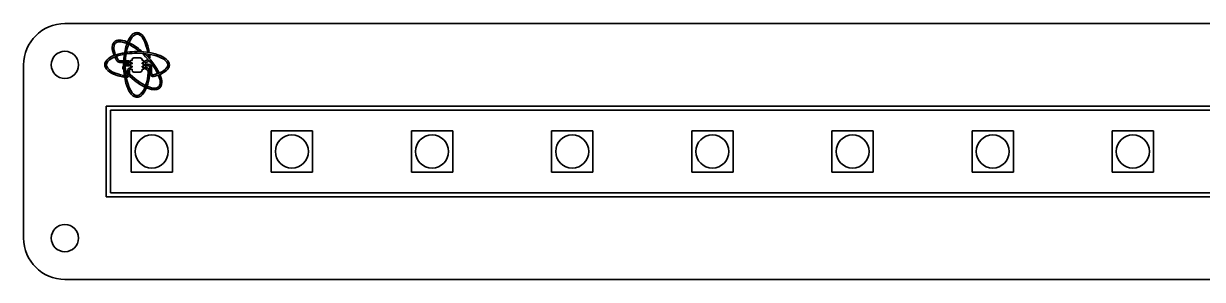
# Model space of a CAD drawing. Extents: x 241 to 1434, y 190 to 710.
# Drawn here: x 447.3 to 589.9, y 405 to 436 of the extents above; entities that cross this region are included whole.
import ezdxf

# ---------------------------------------------------------------- set-up
doc = ezdxf.new("R2010")
doc.units = 0

msp = doc.modelspace()

# ---------------------------------------------------------------- linework, layer by layer
at = {"color": 7, "lineweight": 35}
for p, q in [((452.32, 435.97), (736.68, 435.97)), ((452.32, 435.97), (736.68, 435.97)), ((447.32, 430.97), (447.32, 410.03)), ((447.32, 430.97), (447.32, 410.03)), ((705.67, 426), (457.32, 426)), ((705.67, 426), (457.32, 426)), ((457.82, 425.5), (705.17, 425.5)), ((457.32, 415), (705.67, 415)), ((457.32, 415), (705.67, 415)), ((705.17, 415.5), (457.82, 415.5)), ((736.68, 405.03), (452.32, 405.03)), ((736.68, 405.03), (452.32, 405.03))]:
    msp.add_line(p, q, dxfattribs=at)
at = {"color": 7, "lineweight": 35, "ltscale": 0.004982}
for p, q in [((459.72, 433.59), (459.79, 433.78)), ((459.72, 433.59), (459.79, 433.78)), ((458.23, 432.23), (458.41, 432.3)), ((458.23, 432.23), (458.41, 432.3))]:
    msp.add_line(p, q, dxfattribs=at)
at = {"color": 7, "lineweight": 35, "ltscale": 0.005042}
msp.add_line((460.16, 433.61), (460.09, 433.42), dxfattribs=at)
msp.add_line((460.16, 433.61), (460.09, 433.42), dxfattribs=at)
at = {"color": 7, "lineweight": 35, "ltscale": 0.005262}
msp.add_line((459.86, 432.51), (459.82, 432.3), dxfattribs=at)
msp.add_line((459.86, 432.51), (459.82, 432.3), dxfattribs=at)
at = {"color": 7, "lineweight": 35, "ltscale": 0.0043}
msp.add_line((462.18, 432.11), (462.05, 432.23), dxfattribs=at)
msp.add_line((462.18, 432.11), (462.05, 432.23), dxfattribs=at)
at = {"color": 7, "lineweight": 35, "ltscale": 0.004002}
msp.add_line((462.37, 432.19), (462.39, 432.03), dxfattribs=at)
msp.add_line((462.37, 432.19), (462.39, 432.03), dxfattribs=at)
at = {"color": 7, "lineweight": 35, "ltscale": 0.004983}
msp.add_line((458.58, 431.92), (458.39, 431.85), dxfattribs=at)
msp.add_line((458.58, 431.92), (458.39, 431.85), dxfattribs=at)
at = {"color": 7, "lineweight": 35, "ltscale": 0.00941}
msp.add_line((459.35, 431.47), (458.97, 431.47), dxfattribs=at)
msp.add_line((459.35, 431.47), (458.97, 431.47), dxfattribs=at)
at = {"color": 7, "lineweight": 35, "ltscale": 0.009282}
msp.add_line((458.97, 431.27), (459.34, 431.27), dxfattribs=at)
msp.add_line((458.97, 431.27), (459.34, 431.27), dxfattribs=at)
at = {"color": 7, "lineweight": 35, "ltscale": 0.004994}
msp.add_line((459.34, 431.27), (459.35, 431.47), dxfattribs=at)
msp.add_line((459.34, 431.27), (459.35, 431.47), dxfattribs=at)
at = {"color": 7, "lineweight": 35, "ltscale": 0.000898742}
msp.add_line((459.76, 431.07), (459.72, 431.06), dxfattribs=at)
msp.add_line((459.76, 431.07), (459.72, 431.06), dxfattribs=at)
at = {"color": 7, "lineweight": 35, "ltscale": 0.004993}
msp.add_line((459.72, 431.06), (459.72, 430.86), dxfattribs=at)
msp.add_line((459.72, 431.06), (459.72, 430.86), dxfattribs=at)
at = {"color": 7, "lineweight": 35, "ltscale": 0.009218}
msp.add_line((460.1, 431.46), (459.73, 431.46), dxfattribs=at)
msp.add_line((460.1, 431.46), (459.73, 431.46), dxfattribs=at)
at = {"color": 7, "lineweight": 35, "ltscale": 0.009474}
msp.add_line((459.73, 431.26), (460.11, 431.26), dxfattribs=at)
msp.add_line((459.73, 431.26), (460.11, 431.26), dxfattribs=at)
at = {"color": 7, "lineweight": 35, "ltscale": 0.008706}
for p, q in [((460.11, 431.07), (459.76, 431.07)), ((460.11, 431.07), (459.76, 431.07)), ((459.76, 430.87), (460.11, 430.87)), ((459.76, 430.87), (460.11, 430.87))]:
    msp.add_line(p, q, dxfattribs=at)
at = {"color": 7, "lineweight": 35, "ltscale": 0.001033}
for p, q in [((460.1, 431.42), (460.1, 431.46)), ((460.1, 431.42), (460.1, 431.46)), ((460.1, 431.03), (460.11, 431.07)), ((460.1, 431.03), (460.11, 431.07)), ((461.98, 430.91), (461.97, 430.87)), ((461.98, 430.91), (461.97, 430.87)), ((461.98, 431.3), (461.98, 431.26)), ((461.98, 431.3), (461.98, 431.26))]:
    msp.add_line(p, q, dxfattribs=at)
at = {"color": 7, "lineweight": 35, "ltscale": 0.002944}
for p, q in [((460.1, 431.3), (460.1, 431.42)), ((460.1, 431.3), (460.1, 431.42)), ((460.1, 430.91), (460.1, 431.03)), ((460.1, 430.91), (460.1, 431.03)), ((461.98, 431.42), (461.98, 431.3)), ((461.98, 431.42), (461.98, 431.3)), ((461.98, 431.03), (461.98, 430.91)), ((461.98, 431.03), (461.98, 430.91))]:
    msp.add_line(p, q, dxfattribs=at)
at = {"color": 7, "lineweight": 35, "ltscale": 0.001472}
for p, q in [((460.19, 431.42), (460.19, 431.36)), ((460.19, 431.42), (460.19, 431.36)), ((460.19, 431.36), (460.19, 431.3)), ((460.19, 431.36), (460.19, 431.3)), ((460.19, 431.02), (460.19, 430.96)), ((460.19, 431.02), (460.19, 430.96)), ((460.19, 430.96), (460.19, 430.91)), ((460.19, 430.96), (460.19, 430.91)), ((460.19, 430.63), (460.19, 430.57)), ((460.19, 430.63), (460.19, 430.57)), ((461.88, 431.36), (461.88, 431.42)), ((461.88, 431.36), (461.88, 431.42)), ((461.88, 431.3), (461.88, 431.36)), ((461.88, 431.3), (461.88, 431.36)), ((461.88, 430.96), (461.88, 431.02)), ((461.88, 430.96), (461.88, 431.02)), ((461.88, 430.91), (461.88, 430.96)), ((461.88, 430.91), (461.88, 430.96)), ((461.88, 430.57), (461.88, 430.63)), ((461.88, 430.57), (461.88, 430.63)), ((460.19, 430.57), (460.19, 430.51)), ((460.19, 430.57), (460.19, 430.51)), ((461.88, 430.51), (461.88, 430.57)), ((461.88, 430.51), (461.88, 430.57))]:
    msp.add_line(p, q, dxfattribs=at)
at = {"color": 7, "lineweight": 35, "ltscale": 0.002945}
for p, q in [((460.38, 431.49), (460.26, 431.49)), ((460.38, 431.49), (460.26, 431.49)), ((460.26, 431.23), (460.38, 431.23)), ((460.26, 431.23), (460.38, 431.23)), ((460.38, 431.09), (460.26, 431.09)), ((460.38, 431.09), (460.26, 431.09)), ((460.26, 430.83), (460.38, 430.83)), ((460.26, 430.83), (460.38, 430.83)), ((460.38, 430.7), (460.26, 430.7)), ((460.38, 430.7), (460.26, 430.7)), ((461.81, 431.49), (461.69, 431.49)), ((461.81, 431.49), (461.69, 431.49)), ((461.69, 431.23), (461.81, 431.23)), ((461.69, 431.23), (461.81, 431.23)), ((461.81, 431.09), (461.69, 431.09)), ((461.81, 431.09), (461.69, 431.09)), ((461.69, 430.83), (461.81, 430.83)), ((461.69, 430.83), (461.81, 430.83)), ((461.81, 430.7), (461.69, 430.7)), ((461.81, 430.7), (461.69, 430.7)), ((461.98, 430.63), (461.98, 430.51)), ((461.98, 430.63), (461.98, 430.51)), ((460.26, 430.44), (460.38, 430.44)), ((460.26, 430.44), (460.38, 430.44)), ((461.69, 430.44), (461.81, 430.44)), ((461.69, 430.44), (461.81, 430.44))]:
    msp.add_line(p, q, dxfattribs=at)
at = {"color": 7, "lineweight": 35, "ltscale": 0.001408}
for p, q in [((460.44, 431.49), (460.38, 431.49)), ((460.44, 431.49), (460.38, 431.49)), ((460.38, 431.23), (460.44, 431.23)), ((460.38, 431.23), (460.44, 431.23)), ((460.44, 431.09), (460.38, 431.09)), ((460.44, 431.09), (460.38, 431.09)), ((460.38, 430.83), (460.44, 430.83)), ((460.38, 430.83), (460.44, 430.83)), ((460.44, 430.7), (460.38, 430.7)), ((460.44, 430.7), (460.38, 430.7)), ((461.69, 431.49), (461.64, 431.49)), ((461.69, 431.49), (461.64, 431.49)), ((461.64, 431.23), (461.69, 431.23)), ((461.64, 431.23), (461.69, 431.23)), ((461.69, 431.09), (461.64, 431.09)), ((461.69, 431.09), (461.64, 431.09)), ((461.64, 430.83), (461.69, 430.83)), ((461.64, 430.83), (461.69, 430.83)), ((461.69, 430.7), (461.64, 430.7)), ((461.69, 430.7), (461.64, 430.7)), ((460.38, 430.44), (460.44, 430.44)), ((460.38, 430.44), (460.44, 430.44)), ((461.64, 430.44), (461.69, 430.44)), ((461.64, 430.44), (461.69, 430.44))]:
    msp.add_line(p, q, dxfattribs=at)
at = {"color": 7, "lineweight": 35, "ltscale": 0.003072}
for p, q in [((460.44, 431.61), (460.44, 431.49)), ((460.44, 431.61), (460.44, 431.49)), ((461.64, 431.49), (461.64, 431.61)), ((461.64, 431.49), (461.64, 431.61)), ((460.44, 430.44), (460.44, 430.32)), ((460.44, 430.44), (460.44, 430.32)), ((461.64, 430.32), (461.64, 430.44)), ((461.64, 430.32), (461.64, 430.44))]:
    msp.add_line(p, q, dxfattribs=at)
at = {"color": 7, "lineweight": 35, "ltscale": 0.003329}
for p, q in [((460.44, 431.23), (460.44, 431.09)), ((460.44, 431.23), (460.44, 431.09)), ((460.44, 430.83), (460.44, 430.7)), ((460.44, 430.83), (460.44, 430.7)), ((461.64, 431.09), (461.64, 431.23)), ((461.64, 431.09), (461.64, 431.23)), ((461.64, 430.7), (461.64, 430.83)), ((461.64, 430.7), (461.64, 430.83))]:
    msp.add_line(p, q, dxfattribs=at)
at = {"color": 7, "lineweight": 35, "ltscale": 0.01946}
for p, q in [((461.43, 431.82), (460.65, 431.82)), ((461.43, 431.82), (460.65, 431.82)), ((460.65, 430.11), (461.43, 430.11)), ((460.65, 430.11), (461.43, 430.11))]:
    msp.add_line(p, q, dxfattribs=at)
at = {"color": 7, "lineweight": 35, "ltscale": 0.010626}
for p, q in [((462.4, 431.07), (461.97, 431.07)), ((462.4, 431.07), (461.97, 431.07)), ((461.97, 430.87), (462.4, 430.87)), ((461.97, 430.87), (462.4, 430.87))]:
    msp.add_line(p, q, dxfattribs=at)
at = {"color": 7, "lineweight": 35, "ltscale": 0.000640106}
msp.add_line((462, 430.68), (461.97, 430.68), dxfattribs=at)
msp.add_line((462, 430.68), (461.97, 430.68), dxfattribs=at)
at = {"color": 7, "lineweight": 35, "ltscale": 0.000576019}
for p, q in [((462, 431.46), (461.98, 431.46)), ((462, 431.46), (461.98, 431.46)), ((461.98, 431.26), (462, 431.26)), ((461.98, 431.26), (462, 431.26))]:
    msp.add_line(p, q, dxfattribs=at)
at = {"color": 7, "lineweight": 35, "ltscale": 0.007656}
msp.add_line((462.39, 432.03), (462.6, 431.8), dxfattribs=at)
msp.add_line((462.39, 432.03), (462.6, 431.8), dxfattribs=at)
at = {"color": 7, "lineweight": 35, "ltscale": 0.005889}
msp.add_line((462.6, 430.66), (462.6, 430.42), dxfattribs=at)
msp.add_line((462.6, 430.66), (462.6, 430.42), dxfattribs=at)
at = {"color": 7, "lineweight": 35, "ltscale": 0.016836}
msp.add_line((462.8, 429.99), (462.8, 430.66), dxfattribs=at)
msp.add_line((462.8, 429.99), (462.8, 430.66), dxfattribs=at)
at = {"color": 7, "lineweight": 35, "ltscale": 0.005325}
msp.add_line((459.43, 429.49), (459.4, 429.7), dxfattribs=at)
msp.add_line((459.43, 429.49), (459.4, 429.7), dxfattribs=at)
at = {"color": 7, "lineweight": 35, "ltscale": 0.002808}
msp.add_line((459.82, 430.19), (459.75, 430.28), dxfattribs=at)
msp.add_line((459.82, 430.19), (459.75, 430.28), dxfattribs=at)
at = {"color": 7, "lineweight": 35, "ltscale": 0.001675}
msp.add_line((459.78, 429.95), (459.82, 429.9), dxfattribs=at)
msp.add_line((459.78, 429.95), (459.82, 429.9), dxfattribs=at)
at = {"color": 7, "lineweight": 35, "ltscale": 0.007233}
msp.add_line((459.82, 429.9), (459.82, 430.19), dxfattribs=at)
msp.add_line((459.82, 429.9), (459.82, 430.19), dxfattribs=at)
at = {"color": 7, "lineweight": 35, "ltscale": 0.010242}
for p, q in [((459.92, 430.27), (459.92, 429.86)), ((459.92, 430.27), (459.92, 429.86)), ((460.12, 429.86), (460.12, 430.27)), ((460.12, 429.86), (460.12, 430.27))]:
    msp.add_line(p, q, dxfattribs=at)
at = {"color": 7, "lineweight": 35, "ltscale": 0.002305}
msp.add_line((460.1, 430.51), (460.1, 430.6), dxfattribs=at)
msp.add_line((460.1, 430.51), (460.1, 430.6), dxfattribs=at)
at = {"color": 7, "lineweight": 35, "ltscale": 0.00083407}
msp.add_line((461.98, 430.51), (461.98, 430.48), dxfattribs=at)
msp.add_line((461.98, 430.51), (461.98, 430.48), dxfattribs=at)
at = {"color": 7, "lineweight": 35, "ltscale": 0.000511932}
msp.add_line((461.98, 430.48), (462, 430.48), dxfattribs=at)
msp.add_line((461.98, 430.48), (462, 430.48), dxfattribs=at)
at = {"color": 7, "lineweight": 35, "ltscale": 0.005995}
msp.add_line((462.69, 430), (462.67, 429.76), dxfattribs=at)
msp.add_line((462.69, 430), (462.67, 429.76), dxfattribs=at)
at = {"color": 7, "lineweight": 35, "ltscale": 0.275}
msp.add_line((457.32, 426), (457.32, 415), dxfattribs=at)
msp.add_line((457.32, 426), (457.32, 415), dxfattribs=at)
at = {"color": 7, "lineweight": 35, "ltscale": 0.25}
msp.add_line((457.82, 425.5), (457.82, 415.5), dxfattribs=at)
at = {"color": 7, "lineweight": 35, "ltscale": 0.125}
for p, q in [((460.32, 423), (465.32, 423)), ((460.32, 423), (460.32, 418)), ((465.32, 418), (465.32, 423)), ((477.27, 423), (482.27, 423)), ((477.27, 423), (477.27, 418)), ((482.27, 418), (482.27, 423)), ((494.22, 423), (499.22, 423)), ((494.22, 423), (494.22, 418)), ((499.22, 418), (499.22, 423)), ((511.18, 423), (516.18, 423)), ((511.18, 423), (511.18, 418)), ((516.18, 418), (516.18, 423)), ((528.13, 423), (533.13, 423)), ((528.13, 423), (528.13, 418)), ((533.13, 418), (533.13, 423)), ((545.09, 423), (550.09, 423)), ((545.09, 423), (545.09, 418)), ((550.09, 418), (550.09, 423)), ((562.04, 423), (567.04, 423)), ((562.04, 423), (562.04, 418)), ((567.04, 418), (567.04, 423)), ((578.99, 423), (583.99, 423)), ((578.99, 423), (578.99, 418)), ((583.99, 418), (583.99, 423)), ((465.32, 418), (460.32, 418)), ((482.27, 418), (477.27, 418)), ((499.22, 418), (494.22, 418)), ((516.18, 418), (511.18, 418)), ((533.13, 418), (528.13, 418)), ((550.09, 418), (545.09, 418)), ((567.04, 418), (562.04, 418)), ((583.99, 418), (578.99, 418))]:
    msp.add_line(p, q, dxfattribs=at)
at = {"color": 7, "lineweight": 35}
for points in [[(458.27, 433.74), (458.15, 433.57), (458.07, 433.36), (458.04, 433.12), (458.05, 432.93), (458.08, 432.71), (458.14, 432.48), (458.23, 432.23)], [(458.27, 433.74), (458.15, 433.57), (458.07, 433.36), (458.04, 433.12), (458.05, 432.93), (458.08, 432.71), (458.14, 432.48), (458.23, 432.23)], [(458.41, 432.3), (458.28, 432.71), (458.25, 432.9), (458.24, 433.08), (458.26, 433.28), (458.32, 433.46), (458.41, 433.59), (458.55, 433.69), (458.72, 433.75), (458.93, 433.77), (459.1, 433.76), (459.29, 433.72), (459.72, 433.59)], [(458.41, 432.3), (458.28, 432.71), (458.25, 432.9), (458.24, 433.08), (458.26, 433.28), (458.32, 433.46), (458.41, 433.59), (458.55, 433.69), (458.72, 433.75), (458.93, 433.77), (459.1, 433.76), (459.29, 433.72), (459.72, 433.59)], [(461.04, 434.88), (460.92, 434.87), (460.8, 434.84), (460.67, 434.79), (460.55, 434.71), (460.33, 434.5), (460.13, 434.22), (460.01, 434.01), (459.9, 433.78), (459.79, 433.49), (459.69, 433.17), (459.55, 432.51), (459.45, 431.77), (459.42, 430.97)], [(461.04, 434.88), (460.92, 434.87), (460.8, 434.84), (460.67, 434.79), (460.55, 434.71), (460.33, 434.5), (460.13, 434.22), (460.01, 434.01), (459.9, 433.78), (459.79, 433.49), (459.69, 433.17), (459.55, 432.51), (459.45, 431.77), (459.42, 430.97)], [(459.62, 430.97), (459.66, 431.81), (459.77, 432.59), (459.85, 432.95), (459.95, 433.29), (460.05, 433.59), (460.16, 433.85), (460.35, 434.2), (460.46, 434.34), (460.57, 434.46), (460.72, 434.58), (460.88, 434.66), (461.04, 434.68)], [(459.62, 430.97), (459.66, 431.81), (459.77, 432.59), (459.85, 432.95), (459.95, 433.29), (460.05, 433.59), (460.16, 433.85), (460.35, 434.2), (460.46, 434.34), (460.57, 434.46), (460.72, 434.58), (460.88, 434.66), (461.04, 434.68)], [(462.5, 432.62), (462.35, 433.26), (462.15, 433.82), (462.04, 434.06), (461.91, 434.27), (461.78, 434.45), (461.65, 434.6), (461.45, 434.75), (461.25, 434.85), (461.04, 434.88)], [(462.5, 432.62), (462.35, 433.26), (462.15, 433.82), (462.04, 434.06), (461.91, 434.27), (461.78, 434.45), (461.65, 434.6), (461.45, 434.75), (461.25, 434.85), (461.04, 434.88)], [(461.04, 434.68), (461.14, 434.67), (461.25, 434.64), (461.45, 434.52), (461.64, 434.32), (461.82, 434.05), (461.98, 433.72), (462.12, 433.33), (462.21, 433), (462.29, 432.65)], [(461.04, 434.68), (461.14, 434.67), (461.25, 434.64), (461.45, 434.52), (461.64, 434.32), (461.82, 434.05), (461.98, 433.72), (462.12, 433.33), (462.21, 433), (462.29, 432.65)], [(459.39, 432.44), (458.75, 432.29), (458.2, 432.09), (457.96, 431.98), (457.74, 431.85), (457.56, 431.72), (457.41, 431.59), (457.26, 431.39), (457.16, 431.19), (457.13, 430.97)], [(459.39, 432.44), (458.75, 432.29), (458.2, 432.09), (457.96, 431.98), (457.74, 431.85), (457.56, 431.72), (457.41, 431.59), (457.26, 431.39), (457.16, 431.19), (457.13, 430.97)], [(457.33, 430.97), (457.34, 431.08), (457.37, 431.18), (457.49, 431.38), (457.7, 431.57), (457.89, 431.71), (458.13, 431.83), (458.39, 431.95), (458.69, 432.05), (459.01, 432.15), (459.36, 432.22)], [(457.33, 430.97), (457.34, 431.08), (457.37, 431.18), (457.49, 431.38), (457.7, 431.57), (457.89, 431.71), (458.13, 431.83), (458.39, 431.95), (458.69, 432.05), (459.01, 432.15), (459.36, 432.22)], [(464.95, 430.97), (464.94, 431.09), (464.91, 431.2), (464.86, 431.33), (464.78, 431.45), (464.57, 431.67), (464.29, 431.87), (464.08, 431.99), (463.85, 432.1), (463.56, 432.21), (463.24, 432.31), (462.58, 432.46), (461.84, 432.55), (461.04, 432.58)], [(464.95, 430.97), (464.94, 431.09), (464.91, 431.2), (464.86, 431.33), (464.78, 431.45), (464.57, 431.67), (464.29, 431.87), (464.08, 431.99), (463.85, 432.1), (463.56, 432.21), (463.24, 432.31), (462.58, 432.46), (461.84, 432.55), (461.04, 432.58)], [(461.04, 432.38), (461.88, 432.34), (462.65, 432.23), (463.02, 432.15), (463.36, 432.06), (463.66, 431.96), (463.92, 431.84), (464.27, 431.65), (464.41, 431.55), (464.53, 431.44), (464.65, 431.29), (464.73, 431.13), (464.75, 430.97)], [(461.04, 432.38), (461.88, 432.34), (462.65, 432.23), (463.02, 432.15), (463.36, 432.06), (463.66, 431.96), (463.92, 431.84), (464.27, 431.65), (464.41, 431.55), (464.53, 431.44), (464.65, 431.29), (464.73, 431.13), (464.75, 430.97)], [(463.69, 430.09), (463.41, 430.58), (463.07, 431.08), (462.65, 431.6), (462.18, 432.11)], [(463.69, 430.09), (463.41, 430.58), (463.07, 431.08), (462.65, 431.6), (462.18, 432.11)], [(457.13, 430.97), (457.14, 430.85), (457.17, 430.73), (457.29, 430.5), (457.49, 430.28), (457.75, 430.08), (457.97, 429.96), (458.21, 429.85), (458.77, 429.65), (459.43, 429.49)], [(457.13, 430.97), (457.14, 430.85), (457.17, 430.73), (457.29, 430.5), (457.49, 430.28), (457.75, 430.08), (457.97, 429.96), (458.21, 429.85), (458.77, 429.65), (459.43, 429.49)], [(459.4, 429.7), (459.04, 429.78), (458.7, 429.88), (458.3, 430.02), (457.97, 430.18), (457.69, 430.36), (457.49, 430.56), (457.37, 430.76), (457.34, 430.86), (457.33, 430.97)], [(459.4, 429.7), (459.04, 429.78), (458.7, 429.88), (458.3, 430.02), (457.97, 430.18), (457.69, 430.36), (457.49, 430.56), (457.37, 430.76), (457.34, 430.86), (457.33, 430.97)], [(459.42, 430.97), (459.46, 430.17), (459.55, 429.43), (459.7, 428.77), (459.8, 428.45), (459.91, 428.15), (460.02, 427.92), (460.13, 427.72), (460.33, 427.44), (460.55, 427.23), (460.68, 427.15), (460.8, 427.1), (460.92, 427.07), (461.04, 427.06)], [(459.42, 430.97), (459.46, 430.17), (459.55, 429.43), (459.7, 428.77), (459.8, 428.45), (459.91, 428.15), (460.02, 427.92), (460.13, 427.72), (460.33, 427.44), (460.55, 427.23), (460.68, 427.15), (460.8, 427.1), (460.92, 427.07), (461.04, 427.06)], [(461.04, 427.26), (460.88, 427.28), (460.72, 427.36), (460.57, 427.48), (460.46, 427.6), (460.35, 427.74), (460.16, 428.08), (460.05, 428.35), (459.95, 428.65), (459.85, 428.99), (459.77, 429.35), (459.66, 430.13), (459.62, 430.97)], [(461.04, 427.26), (460.88, 427.28), (460.72, 427.36), (460.57, 427.48), (460.46, 427.6), (460.35, 427.74), (460.16, 428.08), (460.05, 428.35), (459.95, 428.65), (459.85, 428.99), (459.77, 429.35), (459.66, 430.13), (459.62, 430.97)], [(462.04, 431.97), (462.49, 431.48), (462.89, 430.98), (463.23, 430.49), (463.49, 430.02)], [(462.04, 431.97), (462.49, 431.48), (462.89, 430.98), (463.23, 430.49), (463.49, 430.02)], [(464.75, 430.97), (464.72, 430.78), (464.62, 430.6), (464.45, 430.43), (464.3, 430.31), (464.12, 430.19), (463.89, 430.07), (463.63, 429.96), (463.05, 429.78)], [(464.75, 430.97), (464.72, 430.78), (464.62, 430.6), (464.45, 430.43), (464.3, 430.31), (464.12, 430.19), (463.89, 430.07), (463.63, 429.96), (463.05, 429.78)], [(463.1, 429.59), (463.43, 429.69), (463.74, 429.79), (464.01, 429.91), (464.25, 430.04), (464.55, 430.25), (464.77, 430.47), (464.85, 430.6), (464.91, 430.72), (464.94, 430.84), (464.95, 430.97)], [(463.1, 429.59), (463.43, 429.69), (463.74, 429.79), (464.01, 429.91), (464.25, 430.04), (464.55, 430.25), (464.77, 430.47), (464.85, 430.6), (464.91, 430.72), (464.94, 430.84), (464.95, 430.97)], [(460.14, 429.6), (460.74, 429.08), (461.33, 428.66), (461.9, 428.33)], [(460.14, 429.6), (460.74, 429.08), (461.33, 428.66), (461.9, 428.33)], [(461.97, 428.52), (461.4, 428.85), (460.8, 429.29), (460.21, 429.8)], [(461.97, 428.52), (461.4, 428.85), (460.8, 429.29), (460.21, 429.8)], [(462.4, 430.03), (462.29, 429.27), (462.21, 428.92), (462.12, 428.6), (461.97, 428.21), (461.81, 427.88), (461.63, 427.62), (461.44, 427.42), (461.24, 427.3), (461.14, 427.27), (461.04, 427.26)], [(462.4, 430.03), (462.29, 429.27), (462.21, 428.92), (462.12, 428.6), (461.97, 428.21), (461.81, 427.88), (461.63, 427.62), (461.44, 427.42), (461.24, 427.3), (461.14, 427.27), (461.04, 427.26)], [(461.04, 427.06), (461.16, 427.07), (461.28, 427.1), (461.5, 427.21), (461.72, 427.4), (461.91, 427.66), (462.04, 427.87), (462.15, 428.11), (462.35, 428.65), (462.5, 429.29), (462.6, 430.01)], [(461.04, 427.06), (461.16, 427.07), (461.28, 427.1), (461.5, 427.21), (461.72, 427.4), (461.91, 427.66), (462.04, 427.87), (462.15, 428.11), (462.35, 428.65), (462.5, 429.29), (462.6, 430.01)], [(463.65, 429.66), (463.79, 429.25), (463.83, 429.05), (463.84, 428.88), (463.82, 428.67), (463.76, 428.49), (463.66, 428.34)], [(463.65, 429.66), (463.79, 429.25), (463.83, 429.05), (463.84, 428.88), (463.82, 428.67), (463.76, 428.49), (463.66, 428.34)], [(463.81, 428.2), (463.93, 428.38), (464.01, 428.59), (464.04, 428.83), (464.03, 429.03), (464, 429.24), (463.93, 429.48), (463.84, 429.74)], [(463.81, 428.2), (463.93, 428.38), (464.01, 428.59), (464.04, 428.83), (464.03, 429.03), (464, 429.24), (463.93, 429.48), (463.84, 429.74)], [(462.28, 428.16), (462.54, 428.07), (462.78, 428.01), (462.99, 427.98), (463.18, 427.97), (463.42, 428), (463.63, 428.07), (463.81, 428.2)], [(462.28, 428.16), (462.54, 428.07), (462.78, 428.01), (462.99, 427.98), (463.18, 427.97), (463.42, 428), (463.63, 428.07), (463.81, 428.2)]]:
    msp.add_lwpolyline(points, dxfattribs=at)
for centre, radius in [((452.32, 430.97), 1.65), ((452.32, 430.97), 1.65), ((462.82, 420.5), 2), ((479.77, 420.5), 2), ((496.72, 420.5), 2), ((513.68, 420.5), 2), ((530.63, 420.5), 2), ((547.59, 420.5), 2), ((564.54, 420.5), 2), ((581.49, 420.5), 2), ((452.32, 410.03), 1.65), ((452.32, 410.03), 1.65)]:
    msp.add_circle(centre, radius, dxfattribs=at)
for centre, radius, start, end in [((452.32, 430.97), 5, 90, 180), ((452.32, 430.97), 5, 90, 180), ((464.55, 431.64), 5.23, 171.2406, 173.5916), ((464.55, 431.64), 5.23, 171.2406, 173.5916), ((461.02, 423.55), 8.83, 89.8619, 97.796), ((461.02, 423.55), 8.83, 89.8619, 97.796), ((461.02, 423.44), 9.14, 89.8563, 97.2927), ((461.02, 423.44), 9.14, 89.8563, 97.2927), ((456.9, 427.27), 6.93, 51.1803, 62.6071), ((456.9, 427.27), 6.93, 51.1803, 62.6071), ((460.89, 419.42), 13.25, 87.0369, 88.466), ((460.89, 419.42), 13.25, 87.0369, 88.466), ((461.27, 425.61), 6.66, 83.1965, 86.0062), ((458.12, 428.15), 5.47, 44.2463, 48.684), ((461.27, 425.61), 6.66, 83.1965, 86.0062), ((458.12, 428.15), 5.47, 44.2463, 48.684), ((461.56, 427.75), 4.96, 79.0328, 81.4958), ((461.56, 427.75), 4.96, 79.0328, 81.4958), ((461.72, 427.49), 4.74, 79.5656, 82.0763), ((461.72, 427.49), 4.74, 79.5656, 82.0763), ((457.1, 431.4), 5.53, 5.5359, 7.8074), ((457.1, 431.4), 5.53, 5.5359, 7.8074), ((463.14, 434.18), 5.29, 206.1836, 210.7257), ((463.14, 434.18), 5.29, 206.1836, 210.7257), ((463.53, 434.39), 5.53, 206.5638, 210.5523), ((463.53, 434.39), 5.53, 206.5638, 210.5523), ((458.97, 431.71), 0.441, 210.7828, 270.0663), ((458.97, 431.71), 0.441, 210.7828, 270.0663), ((458.97, 431.7), 0.237, 210.8523, 270.8522), ((458.97, 431.7), 0.237, 210.8523, 270.8522), ((459.75, 430.63), 0.433, 158.7455, 206.169), ((459.75, 430.63), 0.433, 158.7455, 206.169), ((467.09, 430.95), 7.75, 181.2356, 183.8143), ((467.09, 430.95), 7.75, 181.2356, 183.8143), ((459.75, 430.72), 0.151, 86.9354, 100.5595), ((459.75, 430.72), 0.151, 86.9354, 100.5595), ((463.77, 431.2), 4.04, 176.2459, 179.0805), ((463.77, 431.2), 4.04, 176.2459, 179.0805), ((460.21, 431.31), 0.116, 180.1919, 200.9689), ((460.21, 431.31), 0.116, 180.1919, 200.9689), ((460.3, 430.91), 0.194, 181.2096, 193.4099), ((460.3, 430.91), 0.194, 181.2096, 193.4099), ((460.26, 431.42), 0.0697, 88.4667, 181.5408), ((460.26, 431.42), 0.0697, 88.4667, 181.5408), ((460.26, 431.3), 0.0697, 178.4612, 271.5308), ((460.26, 431.3), 0.0697, 178.4612, 271.5308), ((460.26, 431.03), 0.0697, 88.4781, 181.5304), ((460.26, 431.03), 0.0697, 88.4781, 181.5304), ((460.26, 430.9), 0.0697, 178.4721, 271.521), ((460.26, 430.9), 0.0697, 178.4721, 271.521), ((460.26, 430.63), 0.0697, 88.4667, 181.5408), ((460.26, 430.63), 0.0697, 88.4667, 181.5408), ((460.65, 431.61), 0.211, 90.2788, 179.7212), ((460.65, 431.61), 0.211, 90.2788, 179.7212), ((461.43, 431.61), 0.211, 0.2765, 89.7207), ((461.43, 431.61), 0.211, 0.2765, 89.7207), ((461.81, 431.42), 0.0697, 358.4592, 91.5408), ((461.81, 431.42), 0.0697, 358.4592, 91.5408), ((461.81, 431.3), 0.0697, 268.4617, 1.5388), ((461.81, 431.3), 0.0697, 268.4617, 1.5388), ((461.81, 431.03), 0.0697, 358.4721, 91.5285), ((461.81, 431.03), 0.0697, 358.4721, 91.5285), ((461.81, 430.9), 0.0697, 268.4715, 1.5279), ((461.81, 430.9), 0.0697, 268.4715, 1.5279), ((461.81, 430.63), 0.0697, 358.4592, 91.5408), ((461.81, 430.63), 0.0697, 358.4592, 91.5408), ((461.78, 431.02), 0.194, 1.1932, 13.4217), ((461.78, 431.02), 0.194, 1.1932, 13.4217), ((461.83, 430.63), 0.145, 0.2172, 18.7626), ((461.83, 430.63), 0.145, 0.2172, 18.7626), ((461.79, 431.42), 0.194, 1.2096, 13.4099), ((461.79, 431.42), 0.194, 1.2096, 13.4099), ((462, 431.88), 0.413, 270.2815, 313.4158), ((462, 431.88), 0.413, 270.2815, 313.4158), ((462, 431.87), 0.61, 270.1071, 313.0266), ((462, 431.87), 0.61, 270.1071, 313.0266), ((462, 430.07), 0.607, 42.1604, 90.3503), ((462, 430.07), 0.607, 42.1604, 90.3503), ((459.61, 429.05), 3.68, 40.3185, 43.4282), ((459.61, 429.05), 3.68, 40.3185, 43.4282), ((462.4, 430.66), 0.408, 0.0159, 89.6279), ((462.4, 430.66), 0.408, 0.0159, 89.6279), ((462.4, 430.66), 0.205, 359.288, 89.9136), ((462.4, 430.66), 0.205, 359.288, 89.9136), ((461.84, 431.88), 0.768, 353.9906, 3.9395), ((461.84, 431.88), 0.768, 353.9906, 3.9395), ((466, 430.71), 6.27, 183.9551, 186.9176), ((466, 430.71), 6.27, 183.9551, 186.9176), ((459.76, 429.79), 0.129, 295.5152, 313.6122), ((459.76, 429.79), 0.129, 295.5152, 313.6122), ((464.46, 430.33), 4.69, 188.0555, 190.5592), ((464.46, 430.33), 4.69, 188.0555, 190.5592), ((459.71, 429.86), 0.209, 310.944, 359.5882), ((459.71, 429.86), 0.209, 310.944, 359.5882), ((459.73, 429.82), 0.368, 287.9122, 311.4619), ((459.73, 429.82), 0.368, 287.9122, 311.4619), ((460.32, 430.27), 0.403, 123.2933, 180.2053), ((460.32, 430.27), 0.403, 123.2933, 180.2053), ((459.71, 429.86), 0.405, 310.7217, 0.0556), ((459.71, 429.86), 0.405, 310.7217, 0.0556), ((460.27, 430.51), 0.169, 180.2828, 224.5817), ((460.27, 430.51), 0.169, 180.2828, 224.5817), ((460.33, 430.26), 0.21, 144.7671, 179.7247), ((460.33, 430.26), 0.21, 144.7671, 179.7247), ((459.7, 429.87), 0.514, 328.5381, 353.1675), ((459.7, 429.87), 0.514, 328.5381, 353.1675), ((460.14, 430.38), 0.0113, 18.2805, 75.8098), ((460.14, 430.38), 0.0113, 18.2805, 75.8098), ((460.27, 430.51), 0.0813, 182.2782, 221.9195), ((460.27, 430.51), 0.0813, 182.2782, 221.9195), ((460.26, 430.51), 0.0715, 225.6246, 271.0029), ((460.26, 430.51), 0.0715, 225.6246, 271.0029), ((460.65, 430.32), 0.211, 180.2788, 269.7212), ((460.65, 430.32), 0.211, 180.2788, 269.7212), ((461.43, 430.32), 0.211, 270.2793, 359.7235), ((461.43, 430.32), 0.211, 270.2793, 359.7235), ((461.81, 430.51), 0.0697, 268.4592, 1.5408), ((461.81, 430.51), 0.0697, 268.4592, 1.5408), ((461.99, 430.07), 0.412, 42.0612, 89.8639), ((461.99, 430.07), 0.412, 42.0612, 89.8639), ((462.01, 430.08), 0.397, 353.3753, 42.6544), ((462.01, 430.08), 0.397, 353.3753, 42.6544), ((462, 430.07), 0.605, 354.1161, 42.2379), ((462, 430.07), 0.605, 354.1161, 42.2379), ((462, 430.07), 0.701, 354.2835, 30.7167), ((462, 430.07), 0.701, 354.2835, 30.7167), ((462.95, 429.94), 0.331, 212.2931, 234.37), ((462.95, 429.94), 0.331, 212.2931, 234.37), ((463, 429.98), 0.401, 231.6388, 283.9458), ((463, 429.98), 0.401, 231.6388, 283.9458), ((463, 429.98), 0.204, 179.186, 232.2602), ((463, 429.98), 0.204, 179.186, 232.2602), ((463.01, 429.99), 0.213, 232.5635, 268.8737), ((463.01, 429.99), 0.213, 232.5635, 268.8737), ((463.01, 429.93), 0.152, 266.3474, 284.9144), ((463.01, 429.93), 0.152, 266.3474, 284.9144), ((462.44, 433.15), 3.3, 288.6445, 292.2017), ((462.44, 433.15), 3.3, 288.6445, 292.2017), ((462.6, 432.74), 3.25, 288.926, 292.4939), ((462.6, 432.74), 3.25, 288.926, 292.4939), ((458.08, 429.93), 4.14, 337.1692, 339.9876), ((458.08, 429.93), 4.14, 337.1692, 339.9876), ((458.57, 429.67), 4.01, 337.8872, 340.7845), ((458.57, 429.67), 4.01, 337.8872, 340.7845), ((452.32, 410.03), 5, 180, 270), ((452.32, 410.03), 5, 180, 270)]:
    msp.add_arc(centre, radius, start, end, dxfattribs=at)
for centre, major_axis, ratio, start_param, end_param in [((465.57, 425.16), (7.26, -8.62), 0.2518, 2.932661, 3.163184), ((465.57, 425.16), (7.26, -8.62), 0.2518, 2.932661, 3.163184), ((460.87, 431.37), (2.55, -2.38), 0.410433, 2.344275, 2.728128), ((460.87, 431.37), (2.55, -2.38), 0.410433, 2.344275, 2.728128), ((461.01, 430.52), (2.99, -3.22), 0.442017, 1.843875, 2.276322), ((461.01, 430.52), (2.99, -3.22), 0.442017, 1.843875, 2.276322), ((461.5, 430.23), (2.16, -1.88), 0.399863, 5.426336, 5.851996), ((461.5, 430.23), (2.16, -1.88), 0.399863, 5.426336, 5.851996), ((460.78, 431.08), (2.88, -2.74), 0.350968, 5.929562, 6.281837), ((460.78, 431.08), (2.88, -2.74), 0.350968, 5.929562, 6.281837)]:
    msp.add_ellipse(centre, major_axis=major_axis, ratio=ratio, start_param=start_param, end_param=end_param, dxfattribs=at)

doc.saveas('drawing.dxf')
